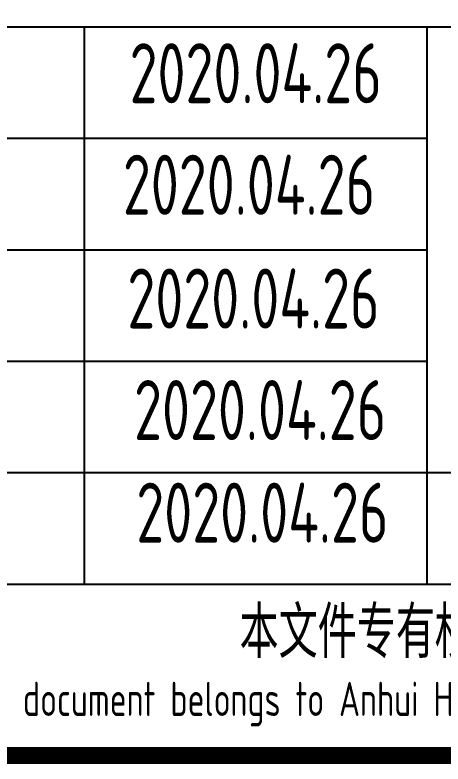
# Model space of a CAD drawing. Extents: x 6250600 to 6678662, y -692028 to -290561.
# Drawn here: x 6516760 to 6519257, y -556951 to -552581 of the extents above; entities that cross this region are included whole.
import ezdxf
from ezdxf.enums import TextEntityAlignment as Align

# ---------------------------------------------------------------- set-up
doc = ezdxf.new("R2010")
doc.units = 0
doc.header["$LTSCALE"] = 1000
doc.header["$MEASUREMENT"] = 0
doc.linetypes.add('2', pattern=[18.5, 12, -3, 0.5, -3])
doc.layers.get('0').update_dxf_attribs({"linetype": 'CONTINUOUS'})
doc.layers.add('PUB_TITLE', color=4, linetype='CONTINUOUS')
doc.styles.add('AHD', font='sceie.shx', dxfattribs={"width": 0.7, "bigfont": 'sceic.shx'})
doc.styles.add('sceie', font='sceie.shx', dxfattribs={"width": 0.7, "bigfont": 'sceic.shx'})

# ---------------------------------------------------------------- blocks, each defined once
blk = doc.blocks.new('qm')
at = {"style": 'sceie', "width": 0.8}
for p in [(-941169.6, -984626.3), (-941208.7, -985276.9), (-941182.6, -985940.5), (-941143.6, -986591.1), (-941130.5, -987189.7)]:
    blk.add_attdef('2020.04.26', text='', height=350, dxfattribs=at).set_placement(p, align=Align.MIDDLE)

msp = doc.modelspace()

# ---------------------------------------------------------------- linework, layer by layer
for p, q in [((6513665, -552650.9), (6531665, -552650.9)), ((6517165, -555900.9), (6517165, -552650.9)), ((6519165, -555900.9), (6519165, -552650.9)), ((6513665, -553300.9), (6519165, -553300.9)), ((6513665, -553950.9), (6519165, -553950.9)), ((6513665, -554600.9), (6519165, -554600.9)), ((6513665, -555250.9), (6531665, -555250.9)), ((6513665, -555900.9), (6531665, -555900.9)), ((6513665, -556900.9), (6531665, -556900.9))]:
    msp.add_line(p, q)
at = {"layer": 'PUB_TITLE', "color": 4, "const_width": 100}
msp.add_lwpolyline([(6475765, -556900.9), (6531665, -556900.9), (6531665, -516900.9), (6475765, -516900.9)], close=True, dxfattribs=at)

# ---------------------------------------------------------------- block references
at = {"color": 4, "linetype": '2'}
ref = msp.add_blockref('qm', (7459333.9, 431705.6), dxfattribs=at)
ref.add_attrib('2020.04.26', '2020.04.26', dxfattribs={"height": 350, "style": 'sceie', "width": 0.8}).set_placement((6518203.4, -555484.1), align=Align.MIDDLE)
ref.add_attrib('2020.04.26', '2020.04.26', dxfattribs={"height": 350, "style": 'sceie', "width": 0.8}).set_placement((6518190.4, -554885.5), align=Align.MIDDLE)
ref.add_attrib('2020.04.26', '2020.04.26', dxfattribs={"height": 350, "style": 'sceie', "width": 0.8}).set_placement((6518151.3, -554234.9), align=Align.MIDDLE)
ref.add_attrib('2020.04.26', '2020.04.26', dxfattribs={"height": 350, "style": 'sceie', "width": 0.8}).set_placement((6518125.3, -553571.3), align=Align.MIDDLE)
ref.add_attrib('2020.04.26', '2020.04.26', dxfattribs={"height": 350, "style": 'sceie', "width": 0.8}).set_placement((6518164.3, -552920.7), align=Align.MIDDLE)

# ---------------------------------------------------------------- texts
at = {"style": 'AHD', "width": 0.8}
for s, height, p in [('本文件专有权属安徽华东化工医药工程有限责任公司所有,未经许可不得复制或转让给第三方', 300, (6522665, -556200.9)), ('本文件专有权属安徽华东化工医药工程有限责任公司所有,未经许可不得复制或转让给第三方', 300, (6522665, -556200.9)), ('The proprietary right of this document belongs to Anhui Huadong Chemical And Medical Engineering  Co.,Ltd.  and any replication or transfer to the 3rd. side is forbidden without its permission. ', 200, (6522665, -556600.9)), ('The proprietary right of this document belongs to Anhui Huadong Chemical And Medical Engineering  Co.,Ltd.  and any replication or transfer to the 3rd. side is forbidden without its permission. ', 200, (6522665, -556600.9))]:
    msp.add_text(s, height=height, dxfattribs=at).set_placement(p, align=Align.MIDDLE)

doc.saveas('drawing.dxf')
